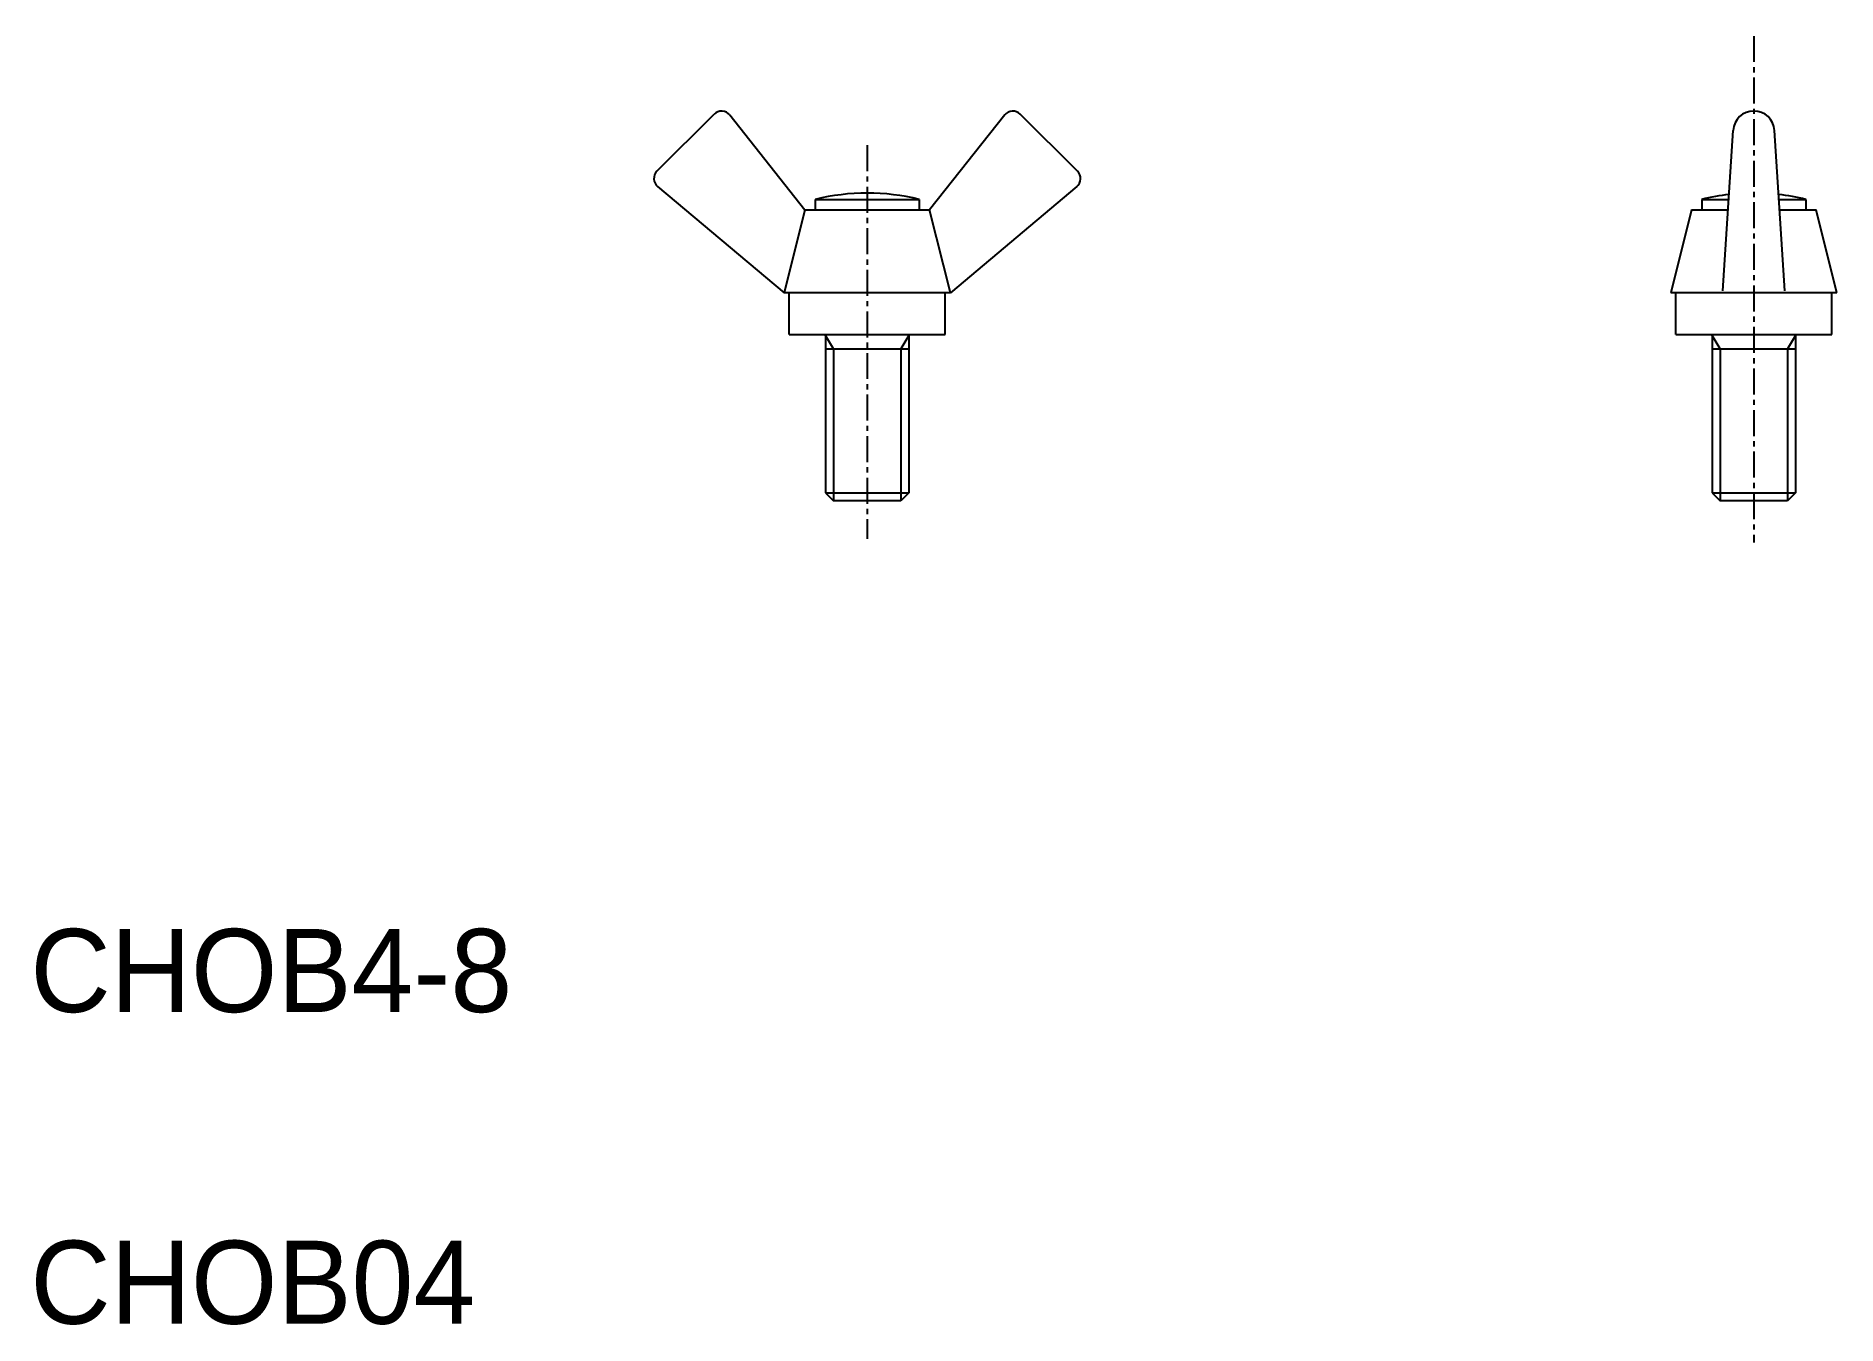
# Model space of a CAD drawing. Extents: x 10.3 to 96.9, y 9.9 to 72.
import ezdxf

# ---------------------------------------------------------------- set-up
doc = ezdxf.new("R2010")
doc.units = 0
doc.linetypes.add('CENTER', pattern=[2, 1.25, -0.25, 0.25, -0.25])
doc.layers.get('0').update_dxf_attribs({"linetype": 'CONTINUOUS'})
doc.layers.add('CENTER', color=1, linetype='CENTER')

msp = doc.modelspace()

# ---------------------------------------------------------------- linework, layer by layer
at = {"color": 7, "linetype": 'CONTINUOUS'}
for p, q in [((40.148, 65.456), (42.901, 68.209)), ((43.647, 68.166), (47.262, 63.606)), ((56.878, 68.166), (53.262, 63.606)), ((60.377, 65.456), (57.624, 68.209)), ((91.422, 59.703), (91.921, 67.42)), ((94.416, 59.703), (93.917, 67.42)), ((40.18, 64.72), (46.262, 59.606)), ((60.345, 64.72), (54.262, 59.606)), ((47.262, 63.606), (46.262, 59.606)), ((47.262, 63.606), (53.262, 63.606)), ((47.762, 64.106), (52.762, 64.106)), ((47.762, 64.106), (47.762, 63.606)), ((52.762, 64.106), (52.762, 63.606)), ((54.262, 59.606), (53.262, 63.606)), ((89.919, 63.606), (88.919, 59.606)), ((89.919, 63.606), (91.675, 63.606)), ((90.419, 64.106), (90.419, 63.606)), ((90.419, 64.106), (91.707, 64.106)), ((94.131, 64.106), (95.419, 64.106)), ((94.164, 63.606), (95.919, 63.606)), ((95.419, 64.106), (95.419, 63.606)), ((96.919, 59.606), (95.919, 63.606)), ((54.262, 59.606), (46.262, 59.606)), ((46.512, 57.606), (46.512, 59.606)), ((54.012, 57.606), (54.012, 59.606)), ((96.919, 59.606), (88.919, 59.606)), ((89.169, 57.606), (89.169, 59.606)), ((96.669, 57.606), (96.669, 59.606)), ((46.512, 57.606), (54.012, 57.606)), ((48.262, 57.606), (48.262, 49.985)), ((52.262, 57.606), (52.262, 49.985)), ((89.169, 57.606), (96.669, 57.606)), ((90.919, 57.606), (90.919, 49.985)), ((94.919, 57.606), (94.919, 49.985)), ((48.262, 56.906), (52.262, 56.906)), ((90.919, 56.906), (94.919, 56.906)), ((48.262, 49.985), (48.641, 49.606)), ((48.262, 49.985), (52.262, 49.985)), ((51.883, 49.606), (48.641, 49.606)), ((52.262, 49.985), (51.883, 49.606)), ((90.919, 49.985), (94.919, 49.985)), ((90.919, 49.985), (91.298, 49.606)), ((94.54, 49.606), (91.298, 49.606)), ((94.919, 49.985), (94.54, 49.606))]:
    msp.add_line(p, q, dxfattribs=at)
at = {"color": 3, "linetype": 'CONTINUOUS'}
for p, q in [((48.641, 56.906), (48.262, 57.562)), ((52.262, 57.562), (51.883, 56.906)), ((91.298, 56.906), (90.919, 57.562)), ((94.919, 57.562), (94.54, 56.906)), ((48.641, 56.906), (48.641, 49.606)), ((51.883, 56.906), (51.883, 49.606)), ((91.298, 56.906), (91.298, 49.606)), ((94.54, 56.906), (94.54, 49.606))]:
    msp.add_line(p, q, dxfattribs=at)
at = {"color": 7, "linetype": 'CONTINUOUS'}
for centre, radius, start, end in [((43.255, 67.856), 0.5, 38.41066, 135), ((57.27, 67.856), 0.5, 45, 141.58934), ((92.919, 67.356), 1, 3.69921, 176.30079), ((40.501, 65.102), 0.5, 135, 229.94667), ((60.023, 65.102), 0.5, 310.05333, 45), ((50.262, 53.839), 10.567, 76.31445, 103.68555), ((92.919, 53.839), 10.567, 96.50553, 103.68555), ((92.919, 53.839), 10.567, 76.31445, 83.49447)]:
    msp.add_arc(centre, radius, start, end, dxfattribs=at)
at = {"layer": 'CENTER', "color": 1, "linetype": 'CENTER'}
for p, q in [((92.919, 71.965), (92.919, 47.602)), ((50.262, 66.712), (50.262, 47.777))]:
    msp.add_line(p, q, dxfattribs=at)

# ---------------------------------------------------------------- texts
at = {"color": 7, "linetype": 'CONTINUOUS'}
for s, p in [('CHOB4-8', (10, 25)), ('CHOB04', (10, 10))]:
    msp.add_text(s, height=4, dxfattribs=at).set_placement(p)

doc.saveas('drawing.dxf')
